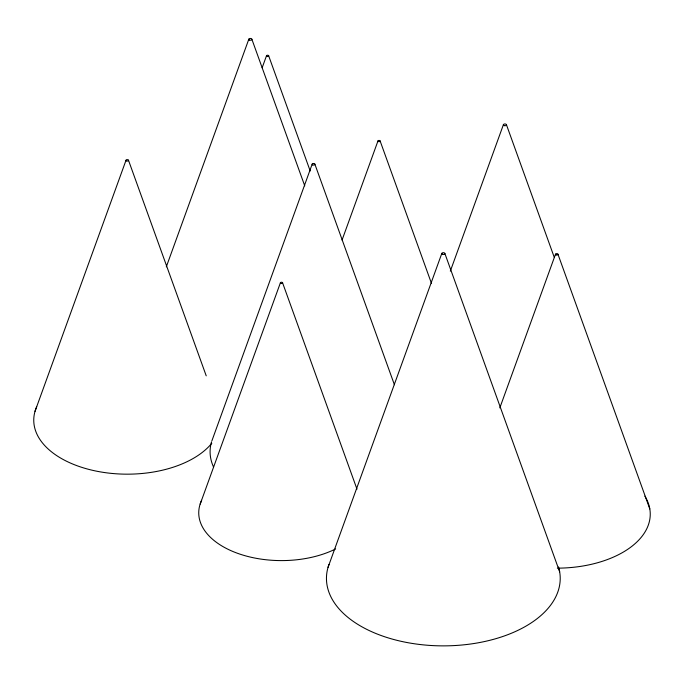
<?xml version="1.0" encoding="UTF-8"?>
<svg xmlns="http://www.w3.org/2000/svg" width="684" height="684" viewBox="0 0 684 684"><rect width="100%" height="100%" fill="white"/><g stroke="black" fill="none" stroke-linecap="round" stroke-linejoin="round"><path stroke-width="1.03" d="M35.021 411.349L126.044 160.21M166.306 266.854L248.822 39.193M262.143 67.776L266.503 55.763M211.852 440.941L312.178 164.134M280.414 282.757L199.856 505.006A82.747 47.777 0 0 0 241.016 554.493A82.747 47.777 0 0 0 335.622 548.953M342.051 240.067L377.97 140.955M328.038 567.344L441.813 253.422M450.329 271.138L503.398 124.71M499.816 407.895L555.519 254.2M557.964 254.243L649.8 508.93M506.459 124.762L554.262 257.329M444.874 253.482L559.666 571.833M380.133 140.998L431.424 283.236M314.888 164.194L394.42 384.759M268.667 55.806L310.203 171M251.874 39.253L304.748 185.868M282.577 282.8L356.98 489.146M128.489 160.261L206.226 375.832M213.596 467.138A103.438 59.713 0 0 1 211.493 441.941M200.147 504.065A82.747 47.777 0 0 1 201.635 500.312M211.801 443.258A93.503 53.985 0 0 1 95.504 470.96A93.503 53.985 0 0 1 36.697 406.749M558.537 566.985A116.878 67.477 0 0 1 441.112 645.858A116.878 67.477 0 0 1 328.97 564.471M644.875 496.139A93.503 53.985 0 0 1 557.349 568.156M312.656 164.878A1.368 0.787 0 0 0 314.871 164.399A1.368 0.787 0 0 0 313.05 163.527A1.368 0.787 0 0 0 312.656 164.878M378.355 141.545A1.094 0.633 0 0 0 380.124 141.16A1.094 0.633 0 0 0 378.662 140.468A1.094 0.633 0 0 0 378.355 141.545M266.88 56.353A1.094 0.633 0 0 0 268.658 55.968A1.094 0.633 0 0 0 267.196 55.276A1.094 0.633 0 0 0 266.88 56.353M280.799 283.347A1.094 0.633 0 0 0 282.569 282.962A1.094 0.633 0 0 0 281.107 282.27A1.094 0.633 0 0 0 280.799 283.347M126.48 160.877A1.231 0.71 0 0 0 128.481 160.449A1.231 0.71 0 0 0 126.831 159.663A1.231 0.71 0 0 0 126.48 160.877M503.946 125.54A1.539 0.889 0 0 0 506.442 125.001A1.539 0.889 0 0 0 504.382 124.018A1.539 0.889 0 0 0 503.946 125.54M442.36 254.26A1.539 0.889 0 0 0 444.856 253.713A1.539 0.889 0 0 0 442.796 252.738A1.539 0.889 0 0 0 442.36 254.26M555.955 254.867A1.231 0.71 0 0 0 557.956 254.431A1.231 0.71 0 0 0 556.306 253.653A1.231 0.71 0 0 0 555.955 254.867M249.361 40.023A1.539 0.889 0 0 0 251.866 39.484A1.539 0.889 0 0 0 249.797 38.501A1.539 0.889 0 0 0 249.361 40.023"/></g></svg>
